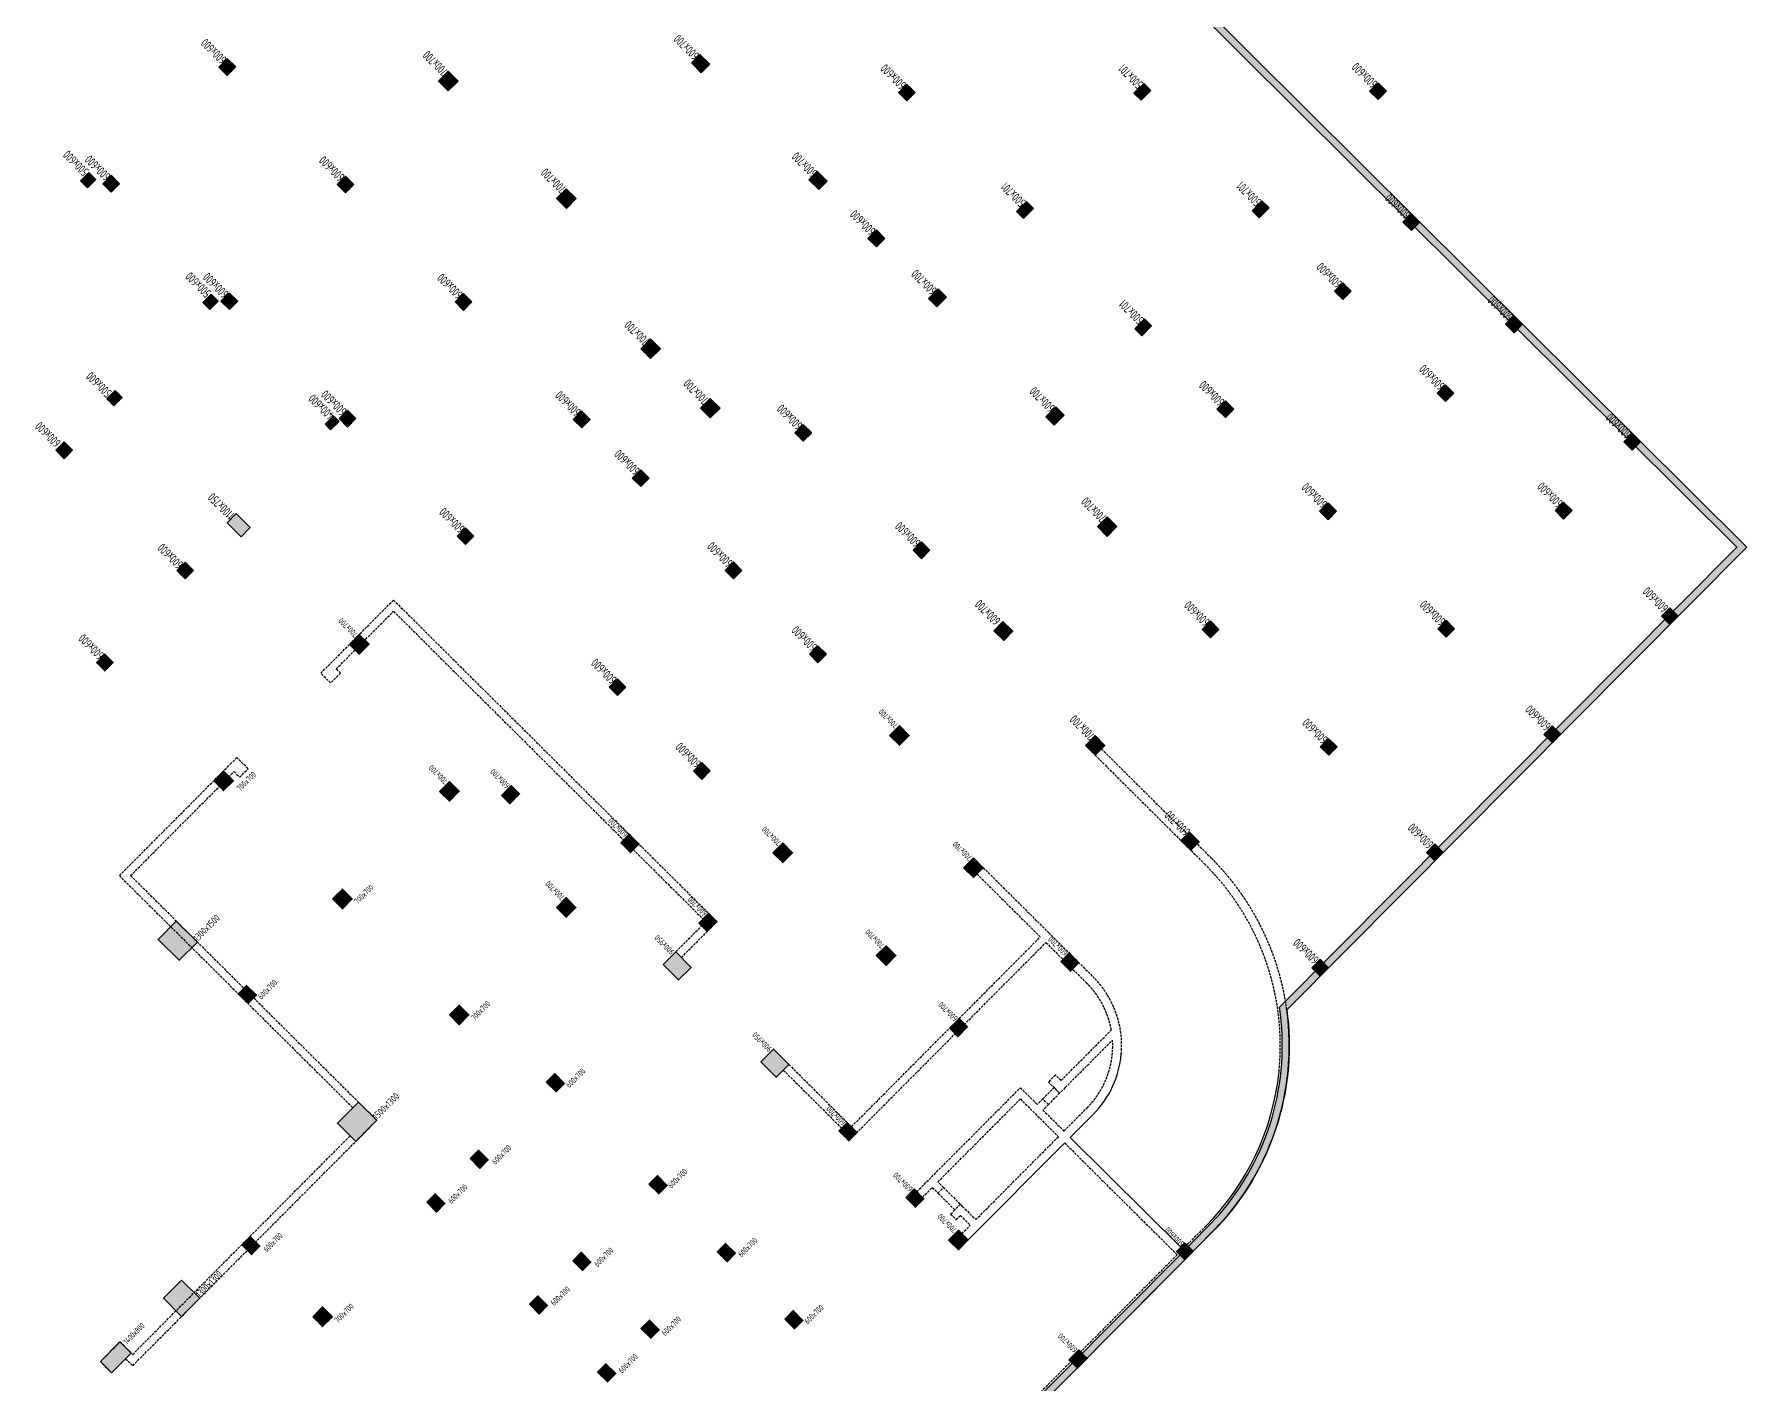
# Model space of a CAD drawing. Extents: x 517637088 to 518949446, y 3499717636 to 3500095980.
# Drawn here: x 518863102 to 518949446, y 3499871856 to 3499939912 of the extents above; entities that cross this region are included whole.
import ezdxf

# ---------------------------------------------------------------- set-up
doc = ezdxf.new("R2010")
doc.units = 0
doc.header["$LTSCALE"] = 500
doc.linetypes.add('DASH', pattern=[0.35, 0.25, -0.1])
for name, color, linetype in [('S_COLU', 2, 'CONTINUOUS'), ('S_COLU_HACH', 15, 'CONTINUOUS'), ('S_WALL', 2, 'CONTINUOUS'), ('S_WALL_HACH', 30, 'CONTINUOUS'), ('WALL_砼墙', 62, 'DASH'), ('WALL_砼墙洞', 205, 'DASH')]:
    doc.layers.add(name, color=color, linetype=linetype)
doc.layers.add('S_POST_OTHE', color=110, linetype='CONTINUOUS', plot=False)
doc.styles.add('TH-STYLE3', font='tssdeng.shx', dxfattribs={"width": 0.7, "bigfont": 'tssdchn.shx'})
doc.styles.add('样式 1', font='Tssdeng.shx', dxfattribs={"width": 0.7, "bigfont": 'Tssdchn.shx'})

msp = doc.modelspace()

# ---------------------------------------------------------------- hatches: boundary and pattern name
at = {"layer": 'S_COLU_HACH'}
h = msp.add_hatch(color=256, dxfattribs=at)
h.dxf.hatch_style = 1
h.paths.add_polyline_path([(518872836, 3499937835), (518872411, 3499938258), (518872834, 3499938683), (518873259, 3499938260)])
h = msp.add_hatch(color=256, dxfattribs=at)
h.dxf.hatch_style = 1
h.paths.add_polyline_path([(518896736, 3499937971), (518896240, 3499938465), (518896663, 3499938890), (518897159, 3499938397)])
h = msp.add_hatch(color=256, dxfattribs=at)
h.dxf.hatch_style = 1
h.paths.add_polyline_path([(518883975, 3499937053), (518883479, 3499937546), (518883973, 3499938043), (518884469, 3499937549)])
h = msp.add_hatch(color=256, dxfattribs=at)
h.dxf.hatch_style = 1
h.paths.add_polyline_path([(518907099, 3499936550), (518906674, 3499936973), (518907097, 3499937399), (518907522, 3499936976)])
h = msp.add_hatch(color=256, dxfattribs=at)
h.dxf.hatch_style = 1
h.paths.add_polyline_path([(518918906, 3499936581), (518918551, 3499936933), (518919045, 3499937430), (518919400, 3499937078)])
h = msp.add_hatch(color=256, dxfattribs=at)
h.dxf.hatch_style = 1
h.paths.add_polyline_path([(518930857, 3499936615), (518930432, 3499937038), (518930855, 3499937464), (518931281, 3499937041)])
h = msp.add_hatch(color=256, dxfattribs=at)
h.dxf.hatch_style = 1
h.paths.add_polyline_path([(518865780, 3499932159), (518865426, 3499932511), (518865849, 3499932937), (518866203, 3499932584)])
h = msp.add_hatch(color=256, dxfattribs=at)
h.dxf.hatch_style = 1
h.paths.add_polyline_path([(518866983, 3499931950), (518866558, 3499932373), (518866981, 3499932798), (518867406, 3499932375)])
h = msp.add_hatch(color=256, dxfattribs=at)
h.dxf.hatch_style = 1
h.paths.add_polyline_path([(518878792, 3499931912), (518878367, 3499932335), (518878790, 3499932760), (518879215, 3499932337)])
h = msp.add_hatch(color=256, dxfattribs=at)
h.dxf.hatch_style = 1
h.paths.add_polyline_path([(518902656, 3499932083), (518902160, 3499932577), (518902583, 3499933002), (518903080, 3499932509)])
h = msp.add_hatch(color=256, dxfattribs=at)
h.dxf.hatch_style = 1
h.paths.add_polyline_path([(518889932, 3499931130), (518889435, 3499931623), (518889929, 3499932119), (518890425, 3499931626)])
h = msp.add_hatch(color=256, dxfattribs=at)
h.dxf.hatch_style = 1
h.paths.add_polyline_path([(518912983, 3499930626), (518912629, 3499930978), (518913123, 3499931475), (518913477, 3499931123)])
h = msp.add_hatch(color=256, dxfattribs=at)
h.dxf.hatch_style = 1
h.paths.add_polyline_path([(518924863, 3499930659), (518924509, 3499931012), (518925003, 3499931509), (518925358, 3499931156)])
h = msp.add_hatch(color=256, dxfattribs=at)
h.dxf.hatch_style = 1
h.paths.add_polyline_path([(518932537, 3499930009), (518932112, 3499930432), (518932535, 3499930857), (518932961, 3499930434)])
h = msp.add_hatch(color=256, dxfattribs=at)
h.dxf.hatch_style = 1
h.paths.add_polyline_path([(518905563, 3499929192), (518905138, 3499929615), (518905561, 3499930040), (518905987, 3499929617)])
h = msp.add_hatch(color=256, dxfattribs=at)
h.dxf.hatch_style = 1
h.paths.add_polyline_path([(518929082, 3499926534), (518928657, 3499926957), (518929080, 3499927383), (518929505, 3499926960)])
h = msp.add_hatch(color=256, dxfattribs=at)
h.dxf.hatch_style = 1
h.paths.add_polyline_path([(518871949, 3499926024), (518871595, 3499926376), (518872018, 3499926802), (518872372, 3499926449)])
h = msp.add_hatch(color=256, dxfattribs=at)
h.dxf.hatch_style = 1
h.paths.add_polyline_path([(518872939, 3499926027), (518872514, 3499926450), (518872937, 3499926875), (518873362, 3499926452)])
h = msp.add_hatch(color=256, dxfattribs=at)
h.dxf.hatch_style = 1
h.paths.add_polyline_path([(518884748, 3499925988), (518884322, 3499926411), (518884746, 3499926837), (518885171, 3499926414)])
h = msp.add_hatch(color=256, dxfattribs=at)
h.dxf.hatch_style = 1
h.paths.add_polyline_path([(518908612, 3499926160), (518908187, 3499926583), (518908681, 3499927079), (518909106, 3499926656)])
h = msp.add_hatch(color=256, dxfattribs=at)
h.dxf.hatch_style = 1
h.paths.add_polyline_path([(518918940, 3499924703), (518918586, 3499925056), (518919080, 3499925553), (518919434, 3499925200)])
h = msp.add_hatch(color=256, dxfattribs=at)
h.dxf.hatch_style = 1
h.paths.add_polyline_path([(518937714, 3499924861), (518937288, 3499925284), (518937711, 3499925709), (518938137, 3499925286)])
h = msp.add_hatch(color=256, dxfattribs=at)
h.dxf.hatch_style = 1
h.paths.add_polyline_path([(518894177, 3499923557), (518893681, 3499924051), (518894174, 3499924547), (518894670, 3499924053)])
h = msp.add_hatch(color=256, dxfattribs=at)
h.dxf.hatch_style = 1
h.paths.add_polyline_path([(518934258, 3499921387), (518933833, 3499921810), (518934256, 3499922235), (518934681, 3499921812)])
h = msp.add_hatch(color=256, dxfattribs=at)
h.dxf.hatch_style = 1
h.paths.add_polyline_path([(518867119, 3499921167), (518866764, 3499921519), (518867187, 3499921945), (518867542, 3499921592)])
h = msp.add_hatch(color=256, dxfattribs=at)
h.dxf.hatch_style = 1
h.paths.add_polyline_path([(518897190, 3499920560), (518896694, 3499921054), (518897188, 3499921550), (518897684, 3499921056)])
h = msp.add_hatch(color=256, dxfattribs=at)
h.dxf.hatch_style = 1
h.paths.add_polyline_path([(518923159, 3499920578), (518922733, 3499921001), (518923157, 3499921427), (518923582, 3499921004)])
h = msp.add_hatch(color=256, dxfattribs=at)
h.dxf.hatch_style = 1
h.paths.add_polyline_path([(518878047, 3499919959), (518877763, 3499920241), (518878186, 3499920667), (518878470, 3499920385)])
h = msp.add_hatch(color=256, dxfattribs=at)
h.dxf.hatch_style = 1
h.paths.add_polyline_path([(518878895, 3499920103), (518878470, 3499920526), (518878893, 3499920952), (518879318, 3499920529)])
h = msp.add_hatch(color=256, dxfattribs=at)
h.dxf.hatch_style = 1
h.paths.add_polyline_path([(518890704, 3499920065), (518890278, 3499920488), (518890702, 3499920913), (518891127, 3499920490)])
h = msp.add_hatch(color=256, dxfattribs=at)
h.dxf.hatch_style = 1
h.paths.add_polyline_path([(518914533, 3499920201), (518914108, 3499920624), (518914602, 3499921121), (518915028, 3499920698)])
h = msp.add_hatch(color=256, dxfattribs=at)
h.dxf.hatch_style = 1
h.paths.add_polyline_path([(518901878, 3499919388), (518901453, 3499919811), (518901876, 3499920237), (518902301, 3499919814)])
h = msp.add_hatch(color=256, dxfattribs=at)
h.dxf.hatch_style = 1
h.paths.add_polyline_path([(518943669, 3499918937), (518943244, 3499919361), (518943667, 3499919786), (518944093, 3499919363)])
h = msp.add_hatch(color=256, dxfattribs=at)
h.dxf.hatch_style = 1
h.paths.add_polyline_path([(518864616, 3499918508), (518864190, 3499918932), (518864613, 3499919357), (518865039, 3499918934)])
h = msp.add_hatch(color=256, dxfattribs=at)
h.dxf.hatch_style = 1
h.paths.add_polyline_path([(518893682, 3499917103), (518893256, 3499917526), (518893680, 3499917952), (518894105, 3499917529)])
h = msp.add_hatch(color=256, dxfattribs=at)
h.dxf.hatch_style = 1
h.paths.add_polyline_path([(518928335, 3499915431), (518927909, 3499915854), (518928333, 3499916279), (518928758, 3499915856)])
h = msp.add_hatch(color=256, dxfattribs=at)
h.dxf.hatch_style = 1
h.paths.add_polyline_path([(518940214, 3499915463), (518939789, 3499915886), (518940212, 3499916312), (518940637, 3499915889)])
h = msp.add_hatch(color=256, dxfattribs=at)
h.dxf.hatch_style = 1
h.paths.add_polyline_path([(518873536, 3499914573), (518872827, 3499915278), (518873286, 3499915739), (518873995, 3499915034)])
h = msp.add_hatch(color=256, dxfattribs=at)
h.dxf.hatch_style = 1
h.paths.add_polyline_path([(518917200, 3499914587), (518916704, 3499915080), (518917197, 3499915577), (518917694, 3499915083)])
h = msp.add_hatch(color=256, dxfattribs=at)
h.dxf.hatch_style = 1
h.paths.add_polyline_path([(518884851, 3499914180), (518884426, 3499914603), (518884849, 3499915028), (518885274, 3499914605)])
h = msp.add_hatch(color=256, dxfattribs=at)
h.dxf.hatch_style = 1
h.paths.add_polyline_path([(518907834, 3499913465), (518907409, 3499913888), (518907832, 3499914314), (518908257, 3499913890)])
h = msp.add_hatch(color=256, dxfattribs=at)
h.dxf.hatch_style = 1
h.paths.add_polyline_path([(518870714, 3499912444), (518870288, 3499912867), (518870711, 3499913292), (518871137, 3499912869)])
h = msp.add_hatch(color=256, dxfattribs=at)
h.dxf.hatch_style = 1
h.paths.add_polyline_path([(518898362, 3499912449), (518897936, 3499912872), (518898359, 3499913298), (518898785, 3499912875)])
h = msp.add_hatch(color=256, dxfattribs=at)
h.dxf.hatch_style = 1
h.paths.add_polyline_path([(518945568, 3499910139), (518945142, 3499910562), (518945565, 3499910988), (518945991, 3499910565)])
h = msp.add_hatch(color=256, dxfattribs=at)
h.dxf.hatch_style = 1
h.paths.add_polyline_path([(518911486, 3499909833), (518911944, 3499910294), (518912440, 3499909801), (518911982, 3499909340)])
h = msp.add_hatch(color=256, dxfattribs=at)
h.dxf.hatch_style = 1
h.paths.add_polyline_path([(518922412, 3499909475), (518921986, 3499909898), (518922409, 3499910323), (518922835, 3499909900)])
h = msp.add_hatch(color=256, dxfattribs=at)
h.dxf.hatch_style = 1
h.paths.add_polyline_path([(518934291, 3499909507), (518933865, 3499909930), (518934289, 3499910356), (518934714, 3499909933)])
h = msp.add_hatch(color=256, dxfattribs=at)
h.dxf.hatch_style = 1
h.paths.add_polyline_path([(518902616, 3499908218), (518902190, 3499908641), (518902614, 3499909067), (518903039, 3499908644)])
h = msp.add_hatch(color=256, dxfattribs=at)
h.dxf.hatch_style = 1
h.paths.add_polyline_path([(518892509, 3499906564), (518892083, 3499906987), (518892506, 3499907413), (518892932, 3499906989)])
h = msp.add_hatch(color=256, dxfattribs=at)
h.dxf.hatch_style = 1
h.paths.add_polyline_path([(518939644, 3499904183), (518939219, 3499904606), (518939642, 3499905032), (518940067, 3499904609)])
h = msp.add_hatch(color=256, dxfattribs=at)
h.dxf.hatch_style = 1
h.paths.add_polyline_path([(518928367, 3499903551), (518927942, 3499903974), (518928365, 3499904400), (518928791, 3499903977)])
h = msp.add_hatch(color=256, dxfattribs=at)
h.dxf.hatch_style = 1
h.paths.add_polyline_path([(518896763, 3499902333), (518896338, 3499902756), (518896761, 3499903182), (518897186, 3499902758)])
h = msp.add_hatch(color=256, dxfattribs=at)
h.dxf.hatch_style = 1
h.paths.add_polyline_path([(518933721, 3499898227), (518933295, 3499898650), (518933718, 3499899076), (518934144, 3499898653)])
h = msp.add_hatch(color=256, dxfattribs=at)
h.dxf.hatch_style = 1
h.paths.add_polyline_path([(518927938, 3499892413), (518927513, 3499892836), (518927936, 3499893262), (518928362, 3499892838)])
h = msp.add_hatch(color=256, dxfattribs=at)
h.dxf.hatch_style = 1
h.paths.add_polyline_path([(518921119, 3499878111), (518920693, 3499878534), (518921116, 3499878959), (518921542, 3499878536)])
at = {"layer": 'S_WALL_HACH'}
h = msp.add_hatch(color=256, dxfattribs=at)
h.dxf.hatch_style = 1
h.paths.add_polyline_path([(518863718, 3500011627), (518863966, 3500011380), (518860058, 3500007450), (518852188, 3500015277), (518817882, 3499980782), (518802105, 3499996472), (518724855, 3499918796), (518740241, 3499903494), (518741722, 3499904983), (518752499, 3499894265), (518805175, 3499947231), (518833147, 3499919412), (518774513, 3499860455), (518836885, 3499798424), (518841433, 3499798483), (518920976, 3499878464), (518921224, 3499878217), (518841581, 3499798135), (518836743, 3499798072), (518774018, 3499860453), (518832652, 3499919411), (518805176, 3499946736), (518752501, 3499893770), (518741723, 3499904488), (518740242, 3499902999), (518724360, 3499918795), (518802104, 3499996967), (518817880, 3499981277), (518852187, 3500015772), (518860057, 3500007945)])
h = msp.add_hatch(color=256, dxfattribs=at)
h.dxf.hatch_style = 1
edge = h.paths.add_edge_path()
edge.add_line((518865154, 3500009735), (518865401, 3500009489))
edge.add_line((518865401, 3500009489), (518861971, 3500006041))
edge.add_line((518861971, 3500006041), (518865800, 3500002233))
edge.add_line((518865800, 3500002233), (518863297, 3499999716))
edge.add_line((518863297, 3499999716), (518949446, 3499914039))
edge.add_line((518949446, 3499914039), (518926254, 3499890720))
edge.add_arc((518913028, 3499888907), 13350, -41.20301, 7.80303, ccw=False)
edge.add_line((518923072, 3499880113), (518921224, 3499878217))
edge.add_line((518921224, 3499878217), (518920976, 3499878464))
edge.add_line((518920976, 3499878464), (518922839, 3499880379))
edge.add_arc((518913028, 3499888907), 13000, 319.00151, 368.56232)
edge.add_line((518925883, 3499890843), (518948951, 3499914038))
edge.add_line((518948951, 3499914038), (518862802, 3499999715))
edge.add_line((518862802, 3499999715), (518865305, 3500002232))
edge.add_line((518865305, 3500002232), (518861476, 3500006040))
edge.add_line((518861476, 3500006040), (518865153, 3500009736))
edge.add_line((518865153, 3500009736), (518865154, 3500009735))

# ---------------------------------------------------------------- linework, layer by layer
at = {"layer": 'S_COLU'}
for points in [[(518872836, 3499937835), (518872411, 3499938258), (518872834, 3499938683), (518873259, 3499938260)], [(518896736, 3499937971), (518896240, 3499938465), (518896663, 3499938890), (518897159, 3499938397)], [(518883975, 3499937053), (518883479, 3499937546), (518883973, 3499938043), (518884469, 3499937549)], [(518907099, 3499936550), (518906674, 3499936973), (518907097, 3499937399), (518907522, 3499936976)], [(518918906, 3499936581), (518918551, 3499936933), (518919045, 3499937430), (518919400, 3499937078)], [(518930857, 3499936615), (518930432, 3499937038), (518930855, 3499937464), (518931281, 3499937041)], [(518865780, 3499932159), (518865426, 3499932511), (518865849, 3499932937), (518866203, 3499932584)], [(518866983, 3499931950), (518866558, 3499932373), (518866981, 3499932798), (518867406, 3499932375)], [(518878792, 3499931912), (518878367, 3499932335), (518878790, 3499932760), (518879215, 3499932337)], [(518902656, 3499932083), (518902160, 3499932577), (518902583, 3499933002), (518903080, 3499932509)], [(518889932, 3499931130), (518889435, 3499931623), (518889929, 3499932119), (518890425, 3499931626)], [(518912983, 3499930626), (518912629, 3499930978), (518913123, 3499931475), (518913477, 3499931123)], [(518924863, 3499930659), (518924509, 3499931012), (518925003, 3499931509), (518925358, 3499931156)], [(518932537, 3499930009), (518932112, 3499930432), (518932535, 3499930857), (518932961, 3499930434)], [(518905563, 3499929192), (518905138, 3499929615), (518905561, 3499930040), (518905987, 3499929617)], [(518929082, 3499926534), (518928657, 3499926957), (518929080, 3499927383), (518929505, 3499926960)], [(518871949, 3499926024), (518871595, 3499926376), (518872018, 3499926802), (518872372, 3499926449)], [(518872939, 3499926027), (518872514, 3499926450), (518872937, 3499926875), (518873362, 3499926452)], [(518884748, 3499925988), (518884322, 3499926411), (518884746, 3499926837), (518885171, 3499926414)], [(518908612, 3499926160), (518908187, 3499926583), (518908681, 3499927079), (518909106, 3499926656)], [(518918940, 3499924703), (518918586, 3499925056), (518919080, 3499925553), (518919434, 3499925200)], [(518937714, 3499924861), (518937288, 3499925284), (518937711, 3499925709), (518938137, 3499925286)], [(518894177, 3499923557), (518893681, 3499924051), (518894174, 3499924547), (518894670, 3499924053)], [(518934258, 3499921387), (518933833, 3499921810), (518934256, 3499922235), (518934681, 3499921812)], [(518867119, 3499921167), (518866764, 3499921519), (518867187, 3499921945), (518867542, 3499921592)], [(518897190, 3499920560), (518896694, 3499921054), (518897188, 3499921550), (518897684, 3499921056)], [(518923159, 3499920578), (518922733, 3499921001), (518923157, 3499921427), (518923582, 3499921004)], [(518878047, 3499919959), (518877763, 3499920241), (518878186, 3499920667), (518878470, 3499920385)], [(518878895, 3499920103), (518878470, 3499920526), (518878893, 3499920952), (518879318, 3499920529)], [(518890704, 3499920065), (518890278, 3499920488), (518890702, 3499920913), (518891127, 3499920490)], [(518914533, 3499920201), (518914108, 3499920624), (518914602, 3499921121), (518915028, 3499920698)], [(518901878, 3499919388), (518901453, 3499919811), (518901876, 3499920237), (518902301, 3499919814)], [(518943669, 3499918937), (518943244, 3499919361), (518943667, 3499919786), (518944093, 3499919363)], [(518864616, 3499918508), (518864190, 3499918932), (518864613, 3499919357), (518865039, 3499918934)], [(518893682, 3499917103), (518893256, 3499917526), (518893680, 3499917952), (518894105, 3499917529)], [(518928335, 3499915431), (518927909, 3499915854), (518928333, 3499916279), (518928758, 3499915856)], [(518940214, 3499915463), (518939789, 3499915886), (518940212, 3499916312), (518940637, 3499915889)], [(518873536, 3499914573), (518872827, 3499915278), (518873286, 3499915739), (518873995, 3499915034)], [(518917200, 3499914587), (518916704, 3499915080), (518917197, 3499915577), (518917694, 3499915083)], [(518884851, 3499914180), (518884426, 3499914603), (518884849, 3499915028), (518885274, 3499914605)], [(518907834, 3499913465), (518907409, 3499913888), (518907832, 3499914314), (518908257, 3499913890)], [(518870714, 3499912444), (518870288, 3499912867), (518870711, 3499913292), (518871137, 3499912869)], [(518898362, 3499912449), (518897936, 3499912872), (518898359, 3499913298), (518898785, 3499912875)], [(518945568, 3499910139), (518945142, 3499910562), (518945565, 3499910988), (518945991, 3499910565)], [(518922412, 3499909475), (518921986, 3499909898), (518922409, 3499910323), (518922835, 3499909900)], [(518934291, 3499909507), (518933865, 3499909930), (518934289, 3499910356), (518934714, 3499909933)], [(518902616, 3499908218), (518902190, 3499908641), (518902614, 3499909067), (518903039, 3499908644)], [(518892509, 3499906564), (518892083, 3499906987), (518892506, 3499907413), (518892932, 3499906989)], [(518939644, 3499904183), (518939219, 3499904606), (518939642, 3499905032), (518940067, 3499904609)], [(518928367, 3499903551), (518927942, 3499903974), (518928365, 3499904400), (518928791, 3499903977)], [(518896763, 3499902333), (518896338, 3499902756), (518896761, 3499903182), (518897186, 3499902758)], [(518933721, 3499898227), (518933295, 3499898650), (518933718, 3499899076), (518934144, 3499898653)], [(518927938, 3499892413), (518927513, 3499892836), (518927936, 3499893262), (518928362, 3499892838)], [(518921119, 3499878111), (518920693, 3499878534), (518921116, 3499878959), (518921542, 3499878536)]]:
    msp.add_lwpolyline(points, close=True, dxfattribs=at)
at = {"layer": 'S_COLU', "linetype": 'ByBlock', "lineweight": 35}
for points in [[(518911486, 3499909833), (518911944, 3499910294), (518912440, 3499909801), (518911982, 3499909340)], [(518878996, 3499909143), (518879490, 3499909640), (518879986, 3499909146), (518879492, 3499908650)], [(518866235, 3499908224), (518866658, 3499908650), (518867084, 3499908227), (518866660, 3499907801)], [(518906232, 3499904551), (518906726, 3499905047), (518907222, 3499904554), (518906728, 3499904057)], [(518916098, 3499904048), (518916591, 3499904544), (518917088, 3499904050), (518916594, 3499903554)], [(518872156, 3499902265), (518872649, 3499902762), (518873146, 3499902268), (518872652, 3499901772)], [(518883542, 3499901731), (518884035, 3499902227), (518884532, 3499901734), (518884038, 3499901237)], [(518886654, 3499901527), (518887147, 3499902024), (518887573, 3499901601), (518887079, 3499901104)], [(518920919, 3499899253), (518921342, 3499899678), (518921839, 3499899185), (518921416, 3499898759)], [(518892671, 3499899140), (518893094, 3499899565), (518893590, 3499899072), (518893167, 3499898646)], [(518900344, 3499898631), (518900838, 3499899127), (518901334, 3499898633), (518900840, 3499898137)], [(518909963, 3499897879), (518910456, 3499898375), (518910953, 3499897882), (518910459, 3499897385)], [(518878147, 3499896307), (518878641, 3499896803), (518879137, 3499896310), (518878644, 3499895813)], [(518889427, 3499895878), (518889920, 3499896374), (518890417, 3499895881), (518889923, 3499895384)], [(518896606, 3499895085), (518897100, 3499895581), (518897525, 3499895158), (518897032, 3499894662)], [(518870266, 3499895189), (518869349, 3499894267), (518870413, 3499893210), (518871329, 3499894131)], [(518894809, 3499892994), (518895443, 3499893632), (518896223, 3499892856), (518895589, 3499892218)], [(518905556, 3499893448), (518906049, 3499893944), (518906545, 3499893450), (518906052, 3499892954)], [(518914855, 3499893155), (518915278, 3499893580), (518915774, 3499893087), (518915351, 3499892661)], [(518873387, 3499891521), (518873810, 3499891946), (518874306, 3499891452), (518873884, 3499891027)], [(518884032, 3499890454), (518884526, 3499890950), (518885022, 3499890457), (518884529, 3499889960)], [(518909243, 3499889781), (518909736, 3499890277), (518910162, 3499889854), (518909668, 3499889358)], [(518899737, 3499888093), (518900371, 3499888731), (518901151, 3499887955), (518900517, 3499887317)], [(518888921, 3499887073), (518889344, 3499887499), (518889840, 3499887005), (518889417, 3499886580)], [(518879448, 3499886057), (518878390, 3499884994), (518879312, 3499884077), (518880370, 3499885141)], [(518903671, 3499884604), (518904094, 3499885029), (518904590, 3499884535), (518904167, 3499884110)], [(518885077, 3499883209), (518885501, 3499883634), (518885997, 3499883141), (518885574, 3499882715)], [(518894097, 3499881926), (518894520, 3499882351), (518895016, 3499881857), (518894593, 3499881432)], [(518907039, 3499881254), (518907462, 3499881679), (518907958, 3499881186), (518907535, 3499880760)], [(518882891, 3499881011), (518883315, 3499881436), (518883811, 3499880943), (518883388, 3499880517)], [(518873564, 3499878864), (518873987, 3499879289), (518874483, 3499878796), (518874060, 3499878370)], [(518897536, 3499878506), (518897959, 3499878931), (518898455, 3499878437), (518898032, 3499878012)], [(518909201, 3499879103), (518909695, 3499879600), (518910191, 3499879106), (518909698, 3499878610)], [(518890254, 3499878061), (518890677, 3499878487), (518891173, 3499877993), (518890750, 3499877568)], [(518870528, 3499877088), (518869611, 3499876166), (518870533, 3499875249), (518871450, 3499876171)], [(518888068, 3499875863), (518888491, 3499876289), (518888987, 3499875795), (518888564, 3499875370)], [(518877144, 3499875232), (518877638, 3499875729), (518878134, 3499875235), (518877641, 3499874739)], [(518900939, 3499875121), (518901362, 3499875546), (518901858, 3499875053), (518901435, 3499874627)], [(518893692, 3499874641), (518894115, 3499875067), (518894612, 3499874573), (518894189, 3499874148)], [(518866438, 3499872975), (518867425, 3499873968), (518867992, 3499873404), (518867005, 3499872411)], [(518891506, 3499872443), (518891929, 3499872869), (518892426, 3499872375), (518892003, 3499871950)], [(518915272, 3499873065), (518915766, 3499873562), (518916192, 3499873138), (518915698, 3499872642)]]:
    msp.add_lwpolyline(points, close=True, dxfattribs=at)
at = {"layer": 'S_COLU_HACH', "ltscale": 3}
for points in [[(518878996, 3499909143), (518879492, 3499908650), (518879490, 3499909640), (518879986, 3499909146)], [(518866235, 3499908224), (518866660, 3499907801), (518866658, 3499908650), (518867084, 3499908227)], [(518906232, 3499904551), (518906728, 3499904057), (518906726, 3499905047), (518907222, 3499904554)], [(518916098, 3499904048), (518916594, 3499903554), (518916591, 3499904544), (518917088, 3499904050)], [(518872156, 3499902265), (518872652, 3499901772), (518872649, 3499902762), (518873146, 3499902268)], [(518883542, 3499901731), (518884038, 3499901237), (518884035, 3499902227), (518884532, 3499901734)], [(518886654, 3499901527), (518887079, 3499901104), (518887147, 3499902024), (518887573, 3499901601)], [(518920919, 3499899253), (518921416, 3499898759), (518921342, 3499899678), (518921839, 3499899185)], [(518892671, 3499899140), (518893167, 3499898646), (518893094, 3499899565), (518893590, 3499899072)], [(518900344, 3499898631), (518900840, 3499898137), (518900838, 3499899127), (518901334, 3499898633)], [(518909963, 3499897879), (518910459, 3499897385), (518910456, 3499898375), (518910953, 3499897882)], [(518878147, 3499896307), (518878644, 3499895813), (518878641, 3499896803), (518879137, 3499896310)], [(518889427, 3499895878), (518889923, 3499895384), (518889920, 3499896374), (518890417, 3499895881)], [(518896606, 3499895085), (518897032, 3499894662), (518897100, 3499895581), (518897525, 3499895158)], [(518869349, 3499894267), (518870413, 3499893210), (518870266, 3499895189), (518871329, 3499894131)], [(518894809, 3499892994), (518895589, 3499892218), (518895443, 3499893632), (518896223, 3499892856)], [(518905556, 3499893448), (518906052, 3499892954), (518906049, 3499893944), (518906545, 3499893450)], [(518914855, 3499893155), (518915351, 3499892661), (518915278, 3499893580), (518915774, 3499893087)], [(518873387, 3499891521), (518873884, 3499891027), (518873810, 3499891946), (518874306, 3499891452)], [(518884032, 3499890454), (518884529, 3499889960), (518884526, 3499890950), (518885022, 3499890457)], [(518909243, 3499889781), (518909668, 3499889358), (518909736, 3499890277), (518910162, 3499889854)], [(518899737, 3499888093), (518900517, 3499887317), (518900371, 3499888731), (518901151, 3499887955)], [(518888921, 3499887073), (518889417, 3499886580), (518889344, 3499887499), (518889840, 3499887005)], [(518878390, 3499884994), (518879312, 3499884077), (518879448, 3499886057), (518880370, 3499885141)], [(518903671, 3499884604), (518904167, 3499884110), (518904094, 3499885029), (518904590, 3499884535)], [(518885077, 3499883209), (518885574, 3499882715), (518885501, 3499883634), (518885997, 3499883141)], [(518894097, 3499881926), (518894593, 3499881432), (518894520, 3499882351), (518895016, 3499881857)], [(518907039, 3499881254), (518907535, 3499880760), (518907462, 3499881679), (518907958, 3499881186)], [(518882891, 3499881011), (518883388, 3499880517), (518883315, 3499881436), (518883811, 3499880943)], [(518873564, 3499878864), (518874060, 3499878370), (518873987, 3499879289), (518874483, 3499878796)], [(518897536, 3499878506), (518898032, 3499878012), (518897959, 3499878931), (518898455, 3499878437)], [(518909201, 3499879103), (518909698, 3499878610), (518909695, 3499879600), (518910191, 3499879106)], [(518890254, 3499878061), (518890750, 3499877568), (518890677, 3499878487), (518891173, 3499877993)], [(518869611, 3499876166), (518870533, 3499875249), (518870528, 3499877088), (518871450, 3499876171)], [(518888068, 3499875863), (518888564, 3499875370), (518888491, 3499876289), (518888987, 3499875795)], [(518877144, 3499875232), (518877641, 3499874739), (518877638, 3499875729), (518878134, 3499875235)], [(518900939, 3499875121), (518901435, 3499874627), (518901362, 3499875546), (518901858, 3499875053)], [(518893692, 3499874641), (518894189, 3499874148), (518894115, 3499875067), (518894612, 3499874573)], [(518866438, 3499872975), (518867005, 3499872411), (518867425, 3499873968), (518867992, 3499873404)], [(518891506, 3499872443), (518892003, 3499871950), (518891929, 3499872869), (518892426, 3499872375)], [(518915272, 3499873065), (518915698, 3499872642), (518915766, 3499873562), (518916192, 3499873138)]]:
    msp.add_solid(points, dxfattribs=at)
at = {"layer": 'S_WALL'}
msp.add_lwpolyline([(518865154, 3500009735), (518865401, 3500009489), (518861971, 3500006041), (518865800, 3500002233), (518863297, 3499999716), (518949446, 3499914039), (518926254, 3499890720, -0.217149), (518923072, 3499880113), (518921224, 3499878217), (518920976, 3499878464), (518922839, 3499880379, 0.219685), (518925883, 3499890843), (518948951, 3499914038), (518862802, 3499999715), (518865305, 3500002232), (518861476, 3500006040), (518865153, 3500009736)], format="xyb", close=True, dxfattribs=at)
msp.add_lwpolyline([(518802105, 3499996472), (518724855, 3499918796), (518740241, 3499903494), (518741722, 3499904983), (518752499, 3499894265), (518805175, 3499947231), (518833147, 3499919412), (518774513, 3499860455), (518836885, 3499798424), (518841433, 3499798483), (518920976, 3499878464), (518921224, 3499878217), (518841581, 3499798135), (518836743, 3499798072), (518774018, 3499860453), (518832652, 3499919411), (518805176, 3499946736), (518752501, 3499893770), (518741723, 3499904488), (518740242, 3499902999), (518724360, 3499918795), (518802104, 3499996967)], dxfattribs=at)
at = {"layer": 'WALL_砼墙'}
for p, q in [((518878044, 3499908186), (518881217, 3499911377)), ((518881217, 3499911377), (518897525, 3499895158)), ((518878327, 3499907904), (518881219, 3499910811)), ((518881219, 3499910811), (518892812, 3499899282)), ((518867396, 3499897479), (518872967, 3499903081)), ((518873319, 3499903435), (518872967, 3499903081)), ((518873886, 3499902871), (518873319, 3499903435)), ((518916594, 3499903554), (518922125, 3499898054)), ((518916911, 3499903873), (518922442, 3499898373)), ((518867962, 3499897481), (518873180, 3499902728)), ((518873180, 3499902728), (518873463, 3499902446)), ((518873463, 3499902446), (518873886, 3499902871)), ((518893308, 3499898788), (518896959, 3499895156)), ((518910953, 3499897882), (518914250, 3499894603)), ((518867396, 3499897479), (518879166, 3499885774)), ((518867962, 3499897481), (518880370, 3499885141)), ((518910635, 3499897563), (518913826, 3499894390)), ((518895091, 3499893277), (518896959, 3499895156)), ((518895727, 3499893350), (518897525, 3499895158)), ((518914250, 3499894603), (518916483, 3499892382)), ((518904306, 3499884817), (518913826, 3499894390)), ((518904308, 3499884252), (518914110, 3499894108)), ((518914110, 3499894108), (518916166, 3499892063)), ((518914871, 3499887145), (518917408, 3499889695)), ((518915084, 3499886792), (518917469, 3499889189)), ((518900869, 3499887672), (518904308, 3499884252)), ((518901151, 3499887955), (518904058, 3499885064)), ((518907603, 3499881538), (518912822, 3499886785)), ((518912822, 3499886785), (518913673, 3499885939)), ((518914588, 3499887427), (518914235, 3499887072)), ((518914802, 3499886508), (518914235, 3499887072)), ((518914871, 3499887145), (518914588, 3499887427)), ((518915084, 3499886792), (518914802, 3499886508)), ((518908663, 3499882036), (518912823, 3499886220)), ((518912823, 3499886220), (518913568, 3499885479)), ((518913955, 3499886223), (518913673, 3499885939)), ((518914238, 3499885941), (518913955, 3499886223)), ((518914238, 3499885941), (518913956, 3499885657)), ((518868065, 3499872768), (518880370, 3499885141)), ((518913568, 3499885479), (518914738, 3499884316)), ((518913956, 3499885657), (518915020, 3499884599)), ((518915020, 3499884599), (518916182, 3499885768)), ((518868063, 3499873334), (518879029, 3499884359)), ((518910577, 3499880132), (518914738, 3499884316)), ((518915057, 3499883998), (518920729, 3499878357)), ((518907887, 3499881256), (518908381, 3499881753)), ((518908381, 3499881753), (518908664, 3499881471)), ((518908946, 3499881754), (518908663, 3499882036)), ((518908664, 3499881471), (518908946, 3499881754)), ((518909304, 3499880412), (518909515, 3499880624)), ((518909797, 3499880908), (518909515, 3499880624)), ((518909904, 3499880802), (518909797, 3499880908)), ((518909904, 3499880802), (518910577, 3499880132)), ((518909304, 3499880412), (518909587, 3499880130)), ((518909587, 3499880130), (518909799, 3499880342)), ((518909799, 3499880342), (518910295, 3499879849)), ((518909872, 3499879423), (518910295, 3499879849)), ((518922175, 3499879811), (518921011, 3499878641)), ((518920729, 3499878357), (518904933, 3499862475)), ((518866438, 3499872975), (518867425, 3499873968)), ((518867425, 3499873968), (518868063, 3499873334)), ((518866438, 3499872975), (518867005, 3499872411)), ((518867005, 3499872411), (518867710, 3499873120)), ((518867710, 3499873120), (518868065, 3499872768))]:
    msp.add_line(p, q, dxfattribs=at)
at = {"layer": 'WALL_砼墙', "linetype": 'ByBlock'}
for p, q in [((518915339, 3499884282), (518916501, 3499885450)), ((518915339, 3499884282), (518921011, 3499878641)), ((518910191, 3499879106), (518915057, 3499883998)), ((518922494, 3499879493), (518865340, 3499822025))]:
    msp.add_line(p, q, dxfattribs=at)
at = {"layer": 'WALL_砼墙'}
msp.add_lwpolyline([(518878327, 3499907904), (518878540, 3499907692), (518878047, 3499907196), (518877550, 3499907690), (518878044, 3499908186)], dxfattribs=at)
for radius, start, end in [(12900, 354.22769, 45.1573), (13350, 7.803, 45.1573), (4450, 10.19526, 45.1573), (4900, 354.9529, 45.1573), (4450, 315.18464, 3.63424)]:
    msp.add_arc((518913028, 3499888907), radius, start, end, dxfattribs=at)
at = {"layer": 'WALL_砼墙', "linetype": 'ByBlock'}
for radius, start, end in [(13350, 315.15729, 7.803), (4900, 315.18333, 354.9529), (12900, 315.15729, 354.22769)]:
    msp.add_arc((518913028, 3499888907), radius, start, end, dxfattribs=at)
at = {"layer": 'WALL_砼墙洞'}
for points in [[(518914802, 3499886508), (518914238, 3499885941), (518913955, 3499886223), (518914519, 3499886790)], [(518908664, 3499881471), (518908946, 3499881754), (518909797, 3499880908), (518909515, 3499880624)]]:
    msp.add_lwpolyline(points, close=True, dxfattribs=at)

# ---------------------------------------------------------------- texts
at = {"layer": 'S_POST_OTHE', "width": 0.7}
for s, height, rotation, style, p in [('600x600', 450, 135.15902, '样式 1', (518872836, 3499938684)), ('600x700', 450, 135.15902, '样式 1', (518896665, 3499938892)), ('700x700', 450, 135.15902, '样式 1', (518884010, 3499938079)), ('600x600', 450, 135.15902, '样式 1', (518907099, 3499937400)), ('500x701', 450, 135.15902, '样式 1', (518919049, 3499937434)), ('600x600', 450, 135.15902, '样式 1', (518930859, 3499937468)), ('500x600', 450, 135.15902, '样式 1', (518865886, 3499933043)), ('600x600', 450, 135.15902, '样式 1', (518866983, 3499932799)), ('600x600', 450, 135.15902, '样式 1', (518878792, 3499932761)), ('600x700', 450, 135.15902, '样式 1', (518902621, 3499932968)), ('700x700', 450, 135.15902, '样式 1', (518889966, 3499932155)), ('500x701', 450, 135.15902, '样式 1', (518913126, 3499931478)), ('500x701', 450, 135.15902, '样式 1', (518925007, 3499931513)), ('600x600', 450, 135.15902, '样式 1', (518932538, 3499930859)), ('600x600', 450, 135.15902, '样式 1', (518905564, 3499930042)), ('600x600', 450, 135.15902, '样式 1', (518929082, 3499927385)), ('500x600', 450, 135.15902, '样式 1', (518872055, 3499926908)), ('600x600', 450, 135.15902, '样式 1', (518872939, 3499926876)), ('600x600', 450, 135.15902, '样式 1', (518884748, 3499926838)), ('600x700', 450, 135.15902, '样式 1', (518908648, 3499927045)), ('500x701', 450, 135.15902, '样式 1', (518919084, 3499925556)), ('600x600', 450, 135.15902, '样式 1', (518937714, 3499925712)), ('700x700', 450, 135.15902, '样式 1', (518894177, 3499924477)), ('600x600', 450, 135.15902, '样式 1', (518934259, 3499922237)), ('500x600', 450, 135.15902, '样式 1', (518867049, 3499921874)), ('700x700', 450, 135.15902, '样式 1', (518897155, 3499921516)), ('600x700', 450, 135.15902, '样式 1', (518914606, 3499921124)), ('600x600', 450, 135.15902, '样式 1', (518923159, 3499921429)), ('400x600', 450, 135.15902, '样式 1', (518878260, 3499920739)), ('600x600', 450, 135.15902, '样式 1', (518878895, 3499920952)), ('600x600', 450, 135.15902, '样式 1', (518890704, 3499920914)), ('600x600', 450, 135.15902, '样式 1', (518901878, 3499920238)), ('600x600', 450, 135.15902, '样式 1', (518864475, 3499919357)), ('600x600', 450, 135.15902, '样式 1', (518943670, 3499919789)), ('600x600', 450, 135.15902, '样式 1', (518893682, 3499917953)), ('600x600', 450, 135.15902, '样式 1', (518928335, 3499916281)), ('600x600', 450, 135.15902, '样式 1', (518940215, 3499916314)), ('1100x750', 450, 135.15902, '样式 1', (518873253, 3499915704)), ('600x600', 450, 135.15902, '样式 1', (518884852, 3499915029)), ('700x700', 450, 135.15902, '样式 1', (518917207, 3499915572)), ('600x600', 450, 135.15902, '样式 1', (518907835, 3499914315)), ('600x600', 450, 135.15902, '样式 1', (518898362, 3499913299)), ('600x600', 450, 135.15902, '样式 1', (518870644, 3499913222)), ('600x600', 450, 135.15902, '样式 1', (518945533, 3499911026)), ('600x700', 450, 135.15902, '样式 1', (518911855, 3499910388)), ('600x600', 450, 135.15902, '样式 1', (518922412, 3499910325)), ('600x600', 450, 135.15902, '样式 1', (518934292, 3499910358)), ('700x700', 300, 135.15729, '样式 1', (518879449, 3499909680)), ('600x600', 450, 135.15902, '样式 1', (518902617, 3499909068)), ('600x600', 450, 135.15902, '样式 1', (518866661, 3499908650)), ('600x600', 450, 135.15902, '样式 1', (518892510, 3499907414)), ('700x700', 300, 135.15729, '样式 1', (518906685, 3499905088)), ('600x600', 450, 135.15902, '样式 1', (518939610, 3499905070)), ('700x700', 450, 135.15902, '样式 1', (518916630, 3499904581)), ('600x600', 450, 135.15902, '样式 1', (518928368, 3499904402)), ('600x600', 450, 135.15902, '样式 1', (518896764, 3499903183)), ('700x700', 300, 45.15729, '样式 1', (518873494, 3499901714)), ('700x700', 300, 135.15729, '样式 1', (518883995, 3499902268)), ('600x700', 300, 135.15729, '样式 1', (518887107, 3499902064)), ('600x700', 450, 135.15902, '样式 1', (518921416, 3499899751)), ('600x700', 300, 135.15729, '样式 1', (518893053, 3499899606)), ('700x700', 300, 135.15729, '样式 1', (518900797, 3499899167)), ('600x600', 450, 135.15902, '样式 1', (518933686, 3499899113)), ('700x700', 300, 135.15729, '样式 1', (518910416, 3499898416)), ('700x700', 300, 135.15729, '样式 1', (518889880, 3499896415)), ('700x700', 300, 45.15729, '样式 1', (518879412, 3499896020)), ('600x700', 300, 135.15729, '样式 1', (518897059, 3499895622)), ('1300x1500', 350, 45.1573, 'TH-STYLE3', (518871329, 3499894131)), ('700x700', 300, 135.15729, '样式 1', (518906009, 3499893984)), ('900x950', 300, 135.15729, '样式 1', (518895404, 3499893676)), ('600x700', 300, 135.15729, '样式 1', (518915237, 3499893621)), ('600x600', 450, 135.15902, '样式 1', (518927904, 3499893299)), ('600x700', 300, 45.15729, '样式 1', (518874556, 3499891213)), ('700x700', 300, 45.15729, '样式 1', (518885299, 3499890153)), ('600x700', 300, 135.15729, '样式 1', (518909696, 3499890317)), ('900x950', 300, 135.15729, '样式 1', (518900331, 3499888775)), ('600x700', 300, 45.15729, '样式 1', (518890088, 3499886753)), ('1500x1300', 350, 45.1573, 'TH-STYLE3', (518880370, 3499885141)), ('600x700', 300, 135.15729, '样式 1', (518904053, 3499885070)), ('600x700', 300, 45.15729, '样式 1', (518886357, 3499882885)), ('600x700', 300, 45.15729, '样式 1', (518895231, 3499881687)), ('600x700', 300, 135.15729, '样式 1', (518907421, 3499881720)), ('600x700', 300, 45.15729, '样式 1', (518884147, 3499880901)), ('700x700', 300, 135.15729, '样式 1', (518909654, 3499879640)), ('600x700', 300, 45.15729, '样式 1', (518874827, 3499878464)), ('600x700', 300, 45.15729, '样式 1', (518898766, 3499878213)), ('600x600', 300, 135.15729, '样式 1', (518921116, 3499878959)), ('600x700', 300, 45.15729, '样式 1', (518891508, 3499877719)), ('1300x1300', 350, 45.1573, 'TH-STYLE3', (518871450, 3499876171)), ('600x700', 300, 45.15729, '样式 1', (518889319, 3499875758)), ('700x700', 300, 45.15729, '样式 1', (518878419, 3499874894)), ('600x700', 300, 45.15729, '样式 1', (518902108, 3499874829)), ('1400x800', 300, 45.15729, '样式 1', (518867774, 3499873818)), ('600x700', 300, 45.15729, '样式 1', (518894917, 3499874243)), ('600x700', 300, 135.15729, '样式 1', (518915725, 3499873602)), ('600x700', 300, 45.15729, '样式 1', (518892737, 3499872358))]:
    msp.add_text(s, height=height, rotation=rotation, dxfattribs=dict(at, style=style)).set_placement(p)

doc.saveas('drawing.dxf')
